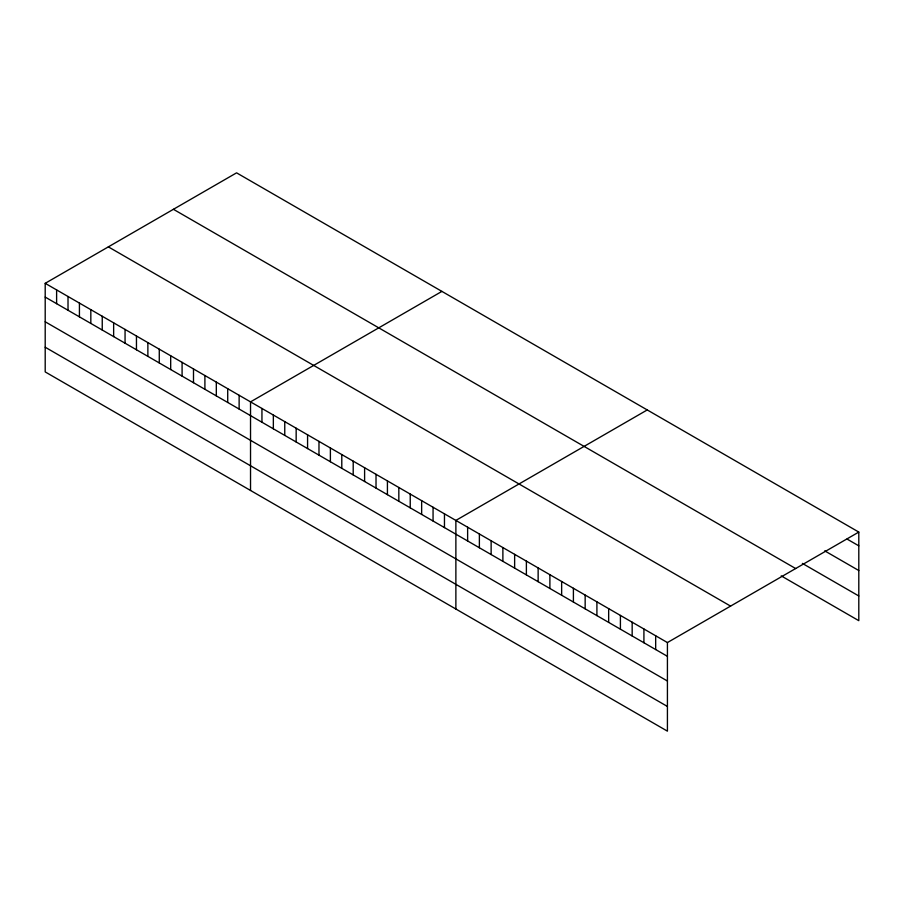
<?xml version="1.0" encoding="UTF-8"?>
<svg xmlns="http://www.w3.org/2000/svg" width="904" height="904" viewBox="0 0 904 904"><rect width="100%" height="100%" fill="white"/><g stroke="black" fill="none" stroke-linecap="round" stroke-linejoin="round"><path stroke-width="1.36" d="M45.2 283.325L667.423 642.563L667.423 731.155L45.2 371.917L45.2 283.325L236.577 172.845L858.8 532.083L858.8 620.675L781.225 575.882M441.909 291.393L250.532 401.873L250.532 490.465M647.241 409.941L455.876 520.421L455.876 609.014M667.423 642.563L858.8 532.083M847.048 539.055L858.8 545.835M824.719 550.852L858.8 570.537M802.379 563.407L858.8 595.973M173.421 209.299L795.644 568.537M108.356 246.871L730.579 606.109M45.2 297.088L667.423 656.327M45.2 321.779L667.423 681.017M45.2 347.226L667.423 706.465M655.671 635.783L655.671 649.547M643.919 628.992L643.919 642.755M632.167 622.212L632.167 635.975M620.415 615.421L620.415 629.184M608.663 608.641L608.663 622.404M596.911 601.849L596.911 615.613M585.159 595.069L585.159 608.833M573.407 588.278L573.407 602.041M561.644 581.498L561.644 595.261M549.892 574.707L549.892 588.47M538.14 567.927L538.14 581.69M526.388 561.135L526.388 574.899M514.636 554.355L514.636 568.119M502.884 547.564L502.884 561.327M491.132 540.784L491.132 554.547M479.38 533.993L479.38 547.756M467.628 527.213L467.628 540.976M444.463 513.845L444.463 527.597M433.061 507.257L433.061 521.009M421.648 500.669L421.648 514.433M410.235 494.081L410.235 507.845M398.833 487.493L398.833 501.257M387.421 480.905L387.421 494.669M376.019 474.329L376.019 488.081M364.606 467.741L364.606 481.493M353.204 461.153L353.204 474.916M341.791 454.565L341.791 468.328M330.389 447.977L330.389 461.741M318.976 441.389L318.976 455.153M307.575 434.813L307.575 448.565M296.162 428.225L296.162 441.977M284.76 421.637L284.76 435.4M273.347 415.049L273.347 428.812M261.945 408.461L261.945 422.224M239.131 395.297L239.131 409.049M227.718 388.709L227.718 402.461M216.316 382.121L216.316 395.884M204.903 375.533L204.903 389.296M193.501 368.945L193.501 382.708M182.088 362.357L182.088 376.12M170.686 355.781L170.686 369.533M159.273 349.193L159.273 362.945M147.872 342.605L147.872 356.357M136.459 336.017L136.459 349.78M125.057 329.429L125.057 343.192M113.644 322.841L113.644 336.604M102.242 316.253L102.242 330.017M90.829 309.676L90.829 323.429M79.428 303.089L79.428 316.841M68.015 296.501L68.015 310.264M56.613 289.913L56.613 303.676"/></g></svg>
